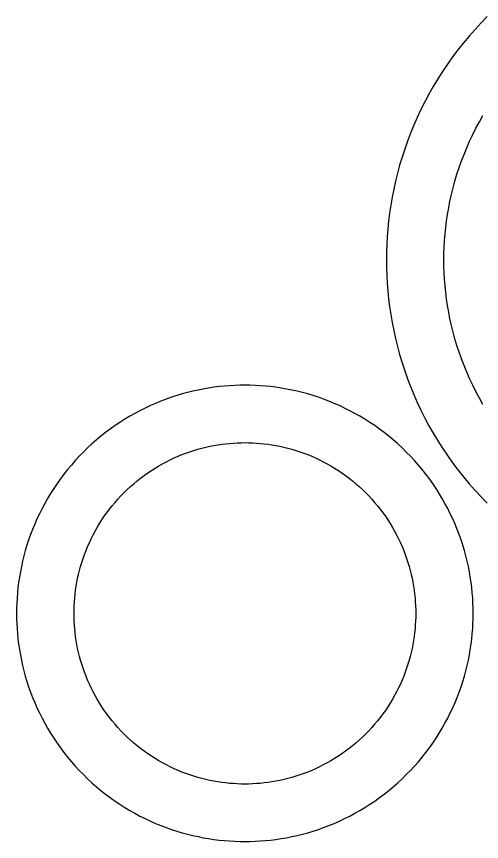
# Model space of a CAD drawing. Header units: millimetres. Extents: x -239 to 129, y -219 to 103.
# Drawn here: x -239.2 to -77.5, y -219.4 to 67.7 of the extents above; entities that cross this region are included whole.
import ezdxf

# ---------------------------------------------------------------- set-up
doc = ezdxf.new("R2010")
doc.units = ezdxf.units.MM
doc.header["$MEASUREMENT"] = 0
doc.layers.add('1mm Steel', color=18, linetype='Continuous', true_color=0x000000)

msp = doc.modelspace()

# ---------------------------------------------------------------- linework, layer by layer
at = {"layer": '1mm Steel'}
for points in [[(-75.51, 67.71), (-77.68, 65.49), (-79.78, 63.21), (-81.83, 60.89), (-83.81, 58.51), (-85.72, 56.09), (-87.57, 53.62), (-89.36, 51.11), (-91.07, 48.56), (-92.72, 45.97), (-94.29, 43.35), (-95.79, 40.7), (-97.22, 38.02), (-98.57, 35.32), (-99.85, 32.6), (-101.06, 29.86), (-102.19, 27.1), (-103.25, 24.33), (-104.23, 21.55), (-105.14, 18.76), (-105.98, 15.96), (-106.74, 13.17), (-107.43, 10.37), (-108.05, 7.58), (-108.6, 4.8), (-109.08, 2.02), (-109.49, -0.74), (-109.84, -3.5), (-110.12, -6.24), (-110.33, -8.96), (-110.48, -11.66), (-110.57, -14.34), (-110.6, -17), (-110.57, -19.66), (-110.48, -22.34), (-110.33, -25.04), (-110.12, -27.76), (-109.84, -30.5), (-109.49, -33.26), (-109.08, -36.02), (-108.6, -38.8), (-108.05, -41.58), (-107.43, -44.37), (-106.74, -47.17), (-105.98, -49.96), (-105.14, -52.76), (-104.23, -55.55), (-103.25, -58.33), (-102.19, -61.1), (-101.06, -63.86), (-99.85, -66.6), (-98.57, -69.32), (-97.22, -72.02), (-95.79, -74.7), (-94.29, -77.35), (-92.72, -79.97), (-91.07, -82.56), (-89.36, -85.11), (-87.57, -87.62), (-85.72, -90.09), (-83.81, -92.51), (-81.83, -94.89), (-79.78, -97.21), (-77.68, -99.49), (-75.51, -101.71)], [(-77.01, -67.28), (-78.26, -65.07), (-79.45, -62.84), (-80.58, -60.59), (-81.65, -58.32), (-82.65, -56.03), (-83.59, -53.74), (-84.47, -51.43), (-85.29, -49.11), (-86.05, -46.79), (-86.75, -44.46), (-87.38, -42.13), (-87.96, -39.8), (-88.48, -37.48), (-88.93, -35.16), (-89.33, -32.85), (-89.68, -30.54), (-89.96, -28.25), (-90.2, -25.97), (-90.37, -23.7), (-90.5, -21.45), (-90.58, -19.22), (-90.6, -17), (-90.58, -14.78), (-90.5, -12.55), (-90.37, -10.3), (-90.2, -8.03), (-89.96, -5.75), (-89.68, -3.46), (-89.33, -1.15), (-88.93, 1.16), (-88.48, 3.48), (-87.96, 5.8), (-87.38, 8.13), (-86.75, 10.46), (-86.05, 12.79), (-85.29, 15.11), (-84.47, 17.43), (-83.59, 19.74), (-82.65, 22.03), (-81.65, 24.32), (-80.58, 26.59), (-79.45, 28.84), (-78.26, 31.07), (-77.01, 33.28)]]:
    msp.add_lwpolyline(points, dxfattribs=at)
for points in [[(-239.2, -140), (-239.18, -141.76), (-239.12, -143.54), (-239.02, -145.33), (-238.88, -147.13), (-238.69, -148.95), (-238.47, -150.77), (-238.19, -152.61), (-237.87, -154.45), (-237.51, -156.29), (-237.1, -158.14), (-236.64, -160), (-236.14, -161.85), (-235.58, -163.7), (-234.98, -165.55), (-234.33, -167.39), (-233.63, -169.23), (-232.88, -171.05), (-232.08, -172.87), (-231.23, -174.68), (-230.33, -176.47), (-229.38, -178.24), (-228.39, -180), (-227.35, -181.73), (-226.26, -183.45), (-225.12, -185.14), (-223.94, -186.8), (-222.71, -188.44), (-221.44, -190.05), (-220.13, -191.62), (-218.77, -193.16), (-217.38, -194.67), (-215.94, -196.14), (-214.47, -197.58), (-212.96, -198.97), (-211.42, -200.33), (-209.85, -201.64), (-208.24, -202.91), (-206.6, -204.14), (-204.94, -205.32), (-203.25, -206.46), (-201.53, -207.55), (-199.8, -208.59), (-198.04, -209.58), (-196.27, -210.53), (-194.48, -211.43), (-192.67, -212.28), (-190.85, -213.08), (-189.03, -213.83), (-187.19, -214.53), (-185.35, -215.18), (-183.5, -215.78), (-181.65, -216.34), (-179.8, -216.84), (-177.94, -217.3), (-176.09, -217.71), (-174.25, -218.07), (-172.41, -218.39), (-170.57, -218.67), (-168.75, -218.89), (-166.93, -219.08), (-165.13, -219.22), (-163.34, -219.32), (-161.56, -219.38), (-159.8, -219.4), (-158.04, -219.38), (-156.26, -219.32), (-154.47, -219.22), (-152.67, -219.08), (-150.85, -218.89), (-149.03, -218.67), (-147.19, -218.39), (-145.35, -218.07), (-143.51, -217.71), (-141.66, -217.3), (-139.8, -216.84), (-137.95, -216.34), (-136.1, -215.78), (-134.25, -215.18), (-132.41, -214.53), (-130.57, -213.83), (-128.75, -213.08), (-126.93, -212.28), (-125.12, -211.43), (-123.33, -210.53), (-121.56, -209.58), (-119.8, -208.59), (-118.07, -207.55), (-116.35, -206.46), (-114.66, -205.32), (-113, -204.14), (-111.36, -202.91), (-109.75, -201.64), (-108.18, -200.33), (-106.64, -198.97), (-105.13, -197.58), (-103.66, -196.14), (-102.22, -194.67), (-100.83, -193.16), (-99.47, -191.62), (-98.16, -190.05), (-96.89, -188.44), (-95.66, -186.8), (-94.48, -185.14), (-93.34, -183.45), (-92.25, -181.73), (-91.21, -180), (-90.22, -178.24), (-89.27, -176.47), (-88.37, -174.68), (-87.52, -172.87), (-86.72, -171.05), (-85.97, -169.23), (-85.27, -167.39), (-84.62, -165.55), (-84.02, -163.7), (-83.46, -161.85), (-82.96, -160), (-82.5, -158.14), (-82.09, -156.29), (-81.73, -154.45), (-81.41, -152.61), (-81.13, -150.77), (-80.91, -148.95), (-80.72, -147.13), (-80.58, -145.33), (-80.48, -143.54), (-80.42, -141.76), (-80.4, -140), (-80.42, -138.24), (-80.48, -136.46), (-80.58, -134.67), (-80.72, -132.87), (-80.91, -131.05), (-81.13, -129.23), (-81.41, -127.39), (-81.73, -125.55), (-82.09, -123.71), (-82.5, -121.86), (-82.96, -120), (-83.46, -118.15), (-84.02, -116.3), (-84.62, -114.45), (-85.27, -112.61), (-85.97, -110.77), (-86.72, -108.95), (-87.52, -107.13), (-88.37, -105.32), (-89.27, -103.53), (-90.22, -101.76), (-91.21, -100), (-92.25, -98.27), (-93.34, -96.55), (-94.48, -94.86), (-95.66, -93.2), (-96.89, -91.56), (-98.16, -89.95), (-99.47, -88.38), (-100.83, -86.84), (-102.22, -85.33), (-103.66, -83.86), (-105.13, -82.42), (-106.64, -81.03), (-108.18, -79.67), (-109.75, -78.36), (-111.36, -77.09), (-113, -75.86), (-114.66, -74.68), (-116.35, -73.54), (-118.07, -72.45), (-119.8, -71.41), (-121.56, -70.42), (-123.33, -69.47), (-125.12, -68.57), (-126.93, -67.72), (-128.75, -66.92), (-130.57, -66.17), (-132.41, -65.47), (-134.25, -64.82), (-136.1, -64.22), (-137.95, -63.66), (-139.8, -63.16), (-141.66, -62.7), (-143.51, -62.29), (-145.35, -61.93), (-147.19, -61.61), (-149.03, -61.33), (-150.85, -61.11), (-152.67, -60.92), (-154.47, -60.78), (-156.26, -60.68), (-158.04, -60.62), (-159.8, -60.6), (-161.56, -60.62), (-163.34, -60.68), (-165.13, -60.78), (-166.93, -60.92), (-168.75, -61.11), (-170.57, -61.33), (-172.41, -61.61), (-174.25, -61.93), (-176.09, -62.29), (-177.94, -62.7), (-179.8, -63.16), (-181.65, -63.66), (-183.5, -64.22), (-185.35, -64.82), (-187.19, -65.47), (-189.03, -66.17), (-190.85, -66.92), (-192.67, -67.72), (-194.48, -68.57), (-196.27, -69.47), (-198.04, -70.42), (-199.8, -71.41), (-201.53, -72.45), (-203.25, -73.54), (-204.94, -74.68), (-206.6, -75.86), (-208.24, -77.09), (-209.85, -78.36), (-211.42, -79.67), (-212.96, -81.03), (-214.47, -82.42), (-215.94, -83.86), (-217.38, -85.33), (-218.77, -86.84), (-220.13, -88.38), (-221.44, -89.95), (-222.71, -91.56), (-223.94, -93.2), (-225.12, -94.86), (-226.26, -96.55), (-227.35, -98.27), (-228.39, -100), (-229.38, -101.76), (-230.33, -103.53), (-231.23, -105.32), (-232.08, -107.13), (-232.88, -108.95), (-233.63, -110.77), (-234.33, -112.61), (-234.98, -114.45), (-235.58, -116.3), (-236.14, -118.15), (-236.64, -120), (-237.1, -121.86), (-237.51, -123.71), (-237.87, -125.55), (-238.19, -127.39), (-238.47, -129.23), (-238.69, -131.05), (-238.88, -132.87), (-239.02, -134.67), (-239.12, -136.46), (-239.18, -138.24)], [(-219.2, -140), (-219.19, -138.68), (-219.14, -137.35), (-219.07, -136.01), (-218.96, -134.66), (-218.82, -133.3), (-218.65, -131.94), (-218.45, -130.57), (-218.21, -129.19), (-217.94, -127.81), (-217.63, -126.43), (-217.29, -125.04), (-216.91, -123.66), (-216.49, -122.27), (-216.04, -120.89), (-215.55, -119.51), (-215.03, -118.14), (-214.47, -116.77), (-213.87, -115.41), (-213.24, -114.06), (-212.56, -112.72), (-211.86, -111.39), (-211.11, -110.08), (-210.33, -108.78), (-209.52, -107.5), (-208.67, -106.23), (-207.78, -104.99), (-206.87, -103.76), (-205.92, -102.56), (-204.93, -101.38), (-203.92, -100.23), (-202.88, -99.1), (-201.8, -98), (-200.7, -96.92), (-199.57, -95.88), (-198.42, -94.87), (-197.24, -93.88), (-196.04, -92.93), (-194.81, -92.02), (-193.57, -91.13), (-192.3, -90.28), (-191.02, -89.47), (-189.72, -88.69), (-188.41, -87.94), (-187.08, -87.24), (-185.74, -86.56), (-184.39, -85.93), (-183.03, -85.33), (-181.66, -84.77), (-180.29, -84.25), (-178.91, -83.76), (-177.53, -83.31), (-176.14, -82.89), (-174.76, -82.51), (-173.37, -82.17), (-171.99, -81.86), (-170.61, -81.59), (-169.23, -81.35), (-167.86, -81.15), (-166.5, -80.98), (-165.14, -80.84), (-163.79, -80.73), (-162.45, -80.66), (-161.12, -80.61), (-159.8, -80.6), (-158.48, -80.61), (-157.15, -80.66), (-155.81, -80.73), (-154.46, -80.84), (-153.1, -80.98), (-151.74, -81.15), (-150.37, -81.35), (-148.99, -81.59), (-147.61, -81.86), (-146.23, -82.17), (-144.84, -82.51), (-143.46, -82.89), (-142.07, -83.31), (-140.69, -83.76), (-139.31, -84.25), (-137.94, -84.77), (-136.57, -85.33), (-135.21, -85.93), (-133.86, -86.56), (-132.52, -87.24), (-131.19, -87.94), (-129.88, -88.69), (-128.58, -89.47), (-127.3, -90.28), (-126.03, -91.13), (-124.79, -92.02), (-123.56, -92.93), (-122.36, -93.88), (-121.18, -94.87), (-120.03, -95.88), (-118.9, -96.92), (-117.8, -98), (-116.72, -99.1), (-115.68, -100.23), (-114.67, -101.38), (-113.68, -102.56), (-112.73, -103.76), (-111.82, -104.99), (-110.93, -106.23), (-110.08, -107.5), (-109.27, -108.78), (-108.49, -110.08), (-107.74, -111.39), (-107.04, -112.72), (-106.36, -114.06), (-105.73, -115.41), (-105.13, -116.77), (-104.57, -118.14), (-104.05, -119.51), (-103.56, -120.89), (-103.11, -122.27), (-102.69, -123.66), (-102.31, -125.04), (-101.97, -126.43), (-101.66, -127.81), (-101.39, -129.19), (-101.15, -130.57), (-100.95, -131.94), (-100.78, -133.3), (-100.64, -134.66), (-100.53, -136.01), (-100.46, -137.35), (-100.41, -138.68), (-100.4, -140), (-100.41, -141.32), (-100.46, -142.65), (-100.53, -143.99), (-100.64, -145.34), (-100.78, -146.7), (-100.95, -148.06), (-101.15, -149.43), (-101.39, -150.81), (-101.66, -152.19), (-101.97, -153.57), (-102.31, -154.96), (-102.69, -156.34), (-103.11, -157.73), (-103.56, -159.11), (-104.05, -160.49), (-104.57, -161.86), (-105.13, -163.23), (-105.73, -164.59), (-106.36, -165.94), (-107.04, -167.28), (-107.74, -168.61), (-108.49, -169.92), (-109.27, -171.22), (-110.08, -172.5), (-110.93, -173.77), (-111.82, -175.01), (-112.73, -176.24), (-113.68, -177.44), (-114.67, -178.62), (-115.68, -179.77), (-116.72, -180.9), (-117.8, -182), (-118.9, -183.08), (-120.03, -184.12), (-121.18, -185.13), (-122.36, -186.12), (-123.56, -187.07), (-124.79, -187.98), (-126.03, -188.87), (-127.3, -189.72), (-128.58, -190.53), (-129.88, -191.31), (-131.19, -192.06), (-132.52, -192.76), (-133.86, -193.44), (-135.21, -194.07), (-136.57, -194.67), (-137.94, -195.23), (-139.31, -195.75), (-140.69, -196.24), (-142.07, -196.69), (-143.46, -197.11), (-144.84, -197.49), (-146.23, -197.83), (-147.61, -198.14), (-148.99, -198.41), (-150.37, -198.65), (-151.74, -198.85), (-153.1, -199.02), (-154.46, -199.16), (-155.81, -199.27), (-157.15, -199.34), (-158.48, -199.39), (-159.8, -199.4), (-161.12, -199.39), (-162.45, -199.34), (-163.79, -199.27), (-165.14, -199.16), (-166.5, -199.02), (-167.86, -198.85), (-169.23, -198.65), (-170.61, -198.41), (-171.99, -198.14), (-173.37, -197.83), (-174.76, -197.49), (-176.14, -197.11), (-177.53, -196.69), (-178.91, -196.24), (-180.29, -195.75), (-181.66, -195.23), (-183.03, -194.67), (-184.39, -194.07), (-185.74, -193.44), (-187.08, -192.76), (-188.41, -192.06), (-189.72, -191.31), (-191.02, -190.53), (-192.3, -189.72), (-193.57, -188.87), (-194.81, -187.98), (-196.04, -187.07), (-197.24, -186.12), (-198.42, -185.13), (-199.57, -184.12), (-200.7, -183.08), (-201.8, -182), (-202.88, -180.9), (-203.92, -179.77), (-204.93, -178.62), (-205.92, -177.44), (-206.87, -176.24), (-207.78, -175.01), (-208.67, -173.77), (-209.52, -172.5), (-210.33, -171.22), (-211.11, -169.92), (-211.86, -168.61), (-212.56, -167.28), (-213.24, -165.94), (-213.87, -164.59), (-214.47, -163.23), (-215.03, -161.86), (-215.55, -160.49), (-216.04, -159.11), (-216.49, -157.73), (-216.91, -156.34), (-217.29, -154.96), (-217.63, -153.57), (-217.94, -152.19), (-218.21, -150.81), (-218.45, -149.43), (-218.65, -148.06), (-218.82, -146.7), (-218.96, -145.34), (-219.07, -143.99), (-219.14, -142.65), (-219.19, -141.32)]]:
    msp.add_lwpolyline(points, close=True, dxfattribs=at)

doc.saveas('drawing.dxf')
